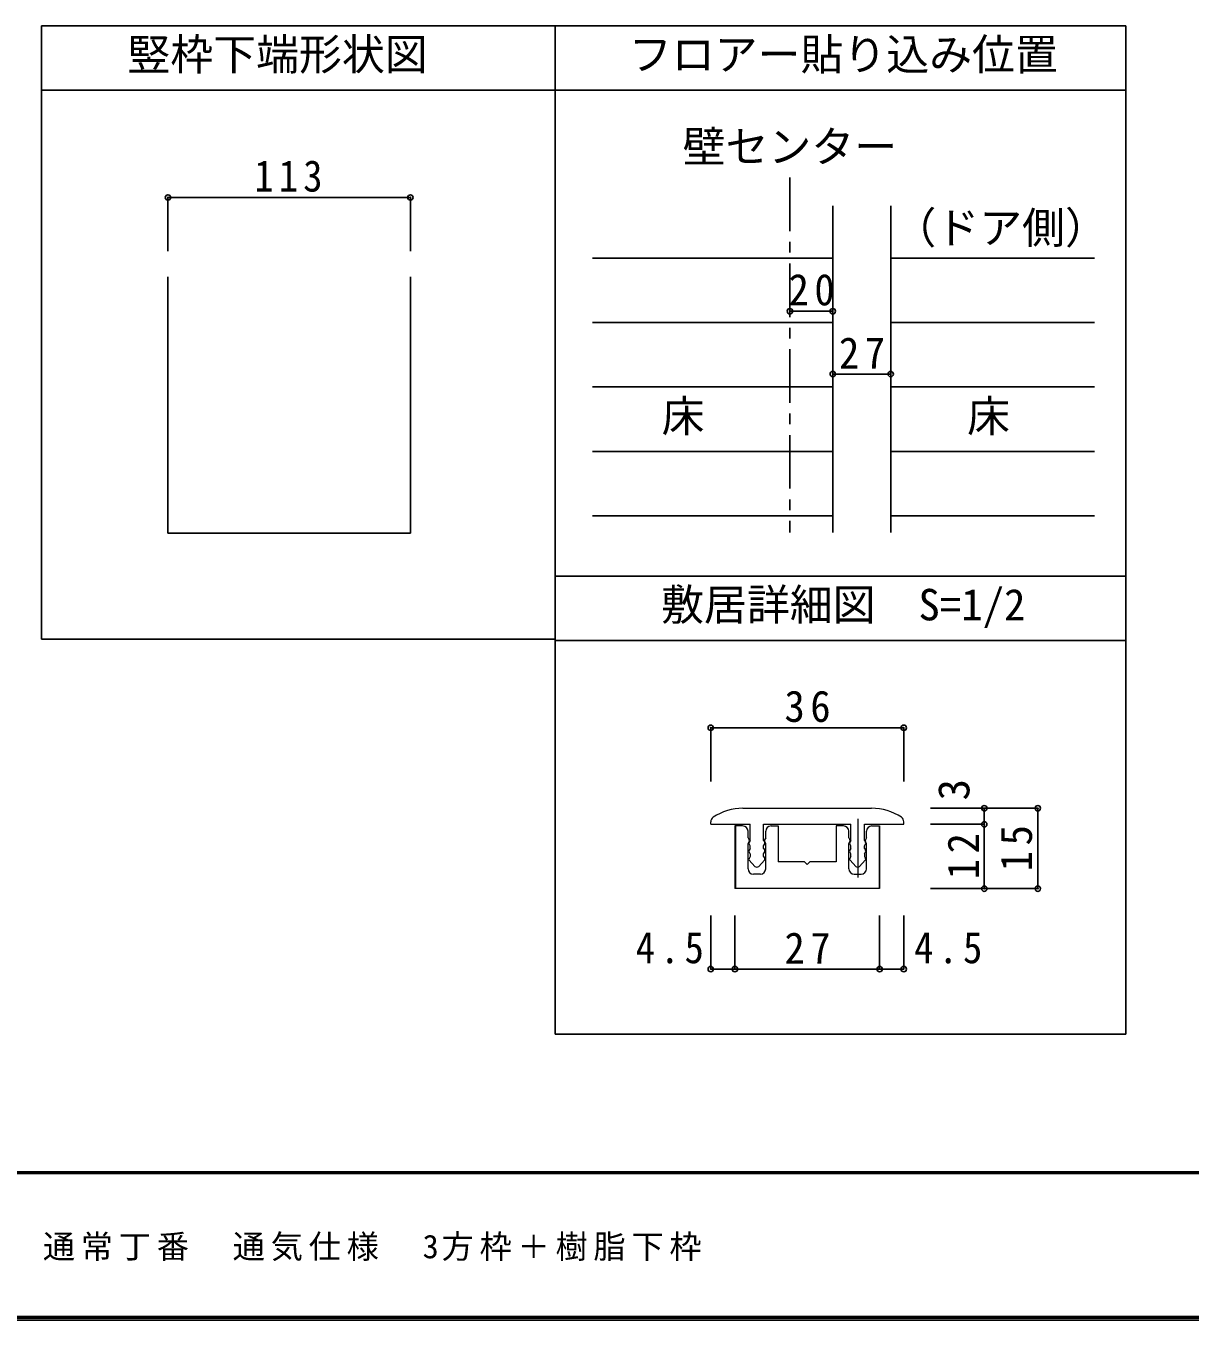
# Model space of a CAD drawing. Units: millimetres at full size, sheet at 1:5, with parts at other scales. Extents: x -973 to 977, y -718 to 696.
# Drawn here: x -546 to -3, y -701 to -98 of the extents above; entities that cross this region are included whole.
import ezdxf
from ezdxf.enums import TextEntityAlignment as Align

# ---------------------------------------------------------------- set-up
doc = ezdxf.new("R2010")
doc.units = ezdxf.units.MM
doc.header["$LTSCALE"] = 5
doc.header["$PDMODE"] = 32
doc.header["$PDSIZE"] = 2.5
doc.linetypes.add('CHAIN1', pattern=[8, 5, -1, 1, -1])
doc.linetypes.add('DASHED1', pattern=[1.8, 1.2, -0.6])
for name, color, linetype in [('0-1_通り芯', 4, 'DASHED1'), ('0-4_枠', 3, 'Continuous'), ('0-A_文字', 3, 'Continuous'), ('0-B_寸法', 7, 'Continuous'), ('0-D_', 4, 'Continuous'), ('1-B_寸法', 7, 'Continuous'), ('F-1_枠', 6, 'Continuous'), ('F-A_文字', 7, 'Continuous')]:
    doc.layers.add(name, color=color, linetype=linetype)
doc.layers.add('1-7_金物', color=7, linetype='Continuous', lineweight=18)
doc.styles.add('ＭＳ ゴシック', font='')
doc.styles.get('ＭＳ ゴシック').set_extended_font_data('MS Gothic')

msp = doc.modelspace()

# ---------------------------------------------------------------- linework, layer by layer
at = {"layer": '0-1_通り芯', "linetype": 'CHAIN1'}
msp.add_line((-189.925, -168.219), (-189.925, -333.683), dxfattribs=at)
at = {"layer": '0-4_枠'}
for p, q in [((-538.76, -97.5), (-538.76, -383.448)), ((-538.76, -97.5), (-318.76, -97.5)), ((-299.378, -97.5), (-299.378, -567.5)), ((-538.76, -127.5), (-318.76, -127.5)), ((-169.925, -181.42), (-169.925, -333.683)), ((-142.925, -181.42), (-142.925, -333.683)), ((-479.841, -214.432), (-479.841, -334.007)), ((-366.841, -214.432), (-366.841, -334.007)), ((-479.841, -334.007), (-366.841, -334.007)), ((-299.378, -383.448), (-538.76, -383.448))]:
    msp.add_line(p, q, dxfattribs=at)
at = {"layer": '0-A_文字'}
for p, q in [((-318.76, -97.5), (-33.347, -97.5)), ((-33.347, -97.5), (-33.347, -567.5)), ((-318.76, -127.5), (-33.347, -127.5)), ((-299.378, -354.026), (-33.347, -354.026)), ((-299.378, -384.026), (-33.347, -384.026)), ((-299.378, -567.5), (-33.347, -567.5))]:
    msp.add_line(p, q, dxfattribs=at)
at = {"layer": '0-B_寸法', "color": 4}
for p, q in [((-479.841, -177.5), (-366.841, -177.5)), ((-479.841, -177.5), (-479.841, -202.5)), ((-366.841, -177.5), (-366.841, -202.5)), ((-189.925, -230.51), (-169.925, -230.51)), ((-169.925, -259.808), (-142.925, -259.808))]:
    msp.add_line(p, q, dxfattribs=at)
at = {"layer": '0-B_寸法'}
for p in [(-479.841, -177.5), (-366.841, -177.5), (-189.925, -230.51), (-169.925, -230.51), (-169.925, -259.808), (-142.925, -259.808)]:
    msp.add_point(p, dxfattribs=at)
at = {"layer": '0-D_'}
for p, q in [((-169.925, -205.834), (-281.925, -205.834)), ((-142.925, -205.834), (-47.886, -205.834)), ((-169.925, -235.834), (-281.925, -235.834)), ((-142.925, -235.834), (-47.886, -235.834)), ((-169.925, -265.834), (-281.925, -265.834)), ((-142.925, -265.834), (-47.886, -265.834)), ((-169.925, -295.834), (-281.925, -295.834)), ((-142.925, -295.834), (-47.886, -295.834)), ((-169.925, -325.834), (-281.925, -325.834)), ((-142.925, -325.834), (-47.886, -325.834))]:
    msp.add_line(p, q, dxfattribs=at)
at = {"layer": '1-7_金物'}
for p, q in [((-211.826, -462.203), (-151.826, -462.203)), ((-226.826, -469.703), (-226.826, -468.495)), ((-226.826, -469.703), (-208.451, -469.703)), ((-215.576, -470.453), (-215.576, -499.703)), ((-211.951, -470.453), (-215.576, -470.453)), ((-215.326, -470.453), (-215.326, -499.703)), ((-208.451, -477.203), (-208.451, -469.703)), ((-202.201, -469.703), (-161.451, -469.703)), ((-202.201, -477.203), (-202.201, -469.703)), ((-198.701, -470.453), (-195.326, -470.453)), ((-195.326, -470.453), (-195.326, -487.203)), ((-168.326, -470.453), (-168.326, -487.203)), ((-164.951, -470.453), (-168.326, -470.453)), ((-161.451, -477.203), (-161.451, -469.703)), ((-155.201, -469.703), (-136.826, -469.703)), ((-155.201, -477.203), (-155.201, -469.703)), ((-148.326, -470.453), (-148.326, -499.703)), ((-136.826, -469.703), (-136.826, -468.495)), ((-209.451, -476.078), (-209.451, -472.953)), ((-209.451, -476.078), (-208.933, -476.942)), ((-201.201, -476.078), (-201.72, -476.942)), ((-201.201, -476.078), (-201.201, -472.953)), ((-162.451, -476.078), (-162.451, -472.953)), ((-162.451, -476.078), (-161.933, -476.942)), ((-154.201, -476.078), (-154.72, -476.942)), ((-154.201, -476.078), (-154.201, -472.953)), ((-209.451, -478.578), (-208.933, -477.714)), ((-209.451, -490.453), (-209.451, -478.578)), ((-208.451, -477.203), (-208.97, -478.067)), ((-208.451, -479.703), (-208.97, -478.839)), ((-208.451, -480.953), (-208.97, -481.817)), ((-208.451, -483.453), (-208.97, -482.589)), ((-208.451, -480.953), (-208.451, -479.703)), ((-202.201, -477.203), (-201.683, -478.067)), ((-202.201, -480.953), (-201.683, -481.817)), ((-202.201, -483.453), (-201.683, -482.589)), ((-201.201, -478.578), (-201.72, -477.714)), ((-201.201, -490.453), (-201.201, -478.578)), ((-162.451, -478.578), (-161.933, -477.714)), ((-162.451, -490.453), (-162.451, -478.578)), ((-161.451, -477.203), (-161.97, -478.067)), ((-161.451, -480.953), (-161.97, -481.817)), ((-161.451, -483.453), (-161.97, -482.589)), ((-155.201, -477.203), (-154.683, -478.067)), ((-155.201, -479.703), (-154.683, -478.839)), ((-155.201, -480.953), (-155.201, -479.703)), ((-155.201, -480.953), (-154.683, -481.817)), ((-155.201, -483.453), (-154.683, -482.589)), ((-154.201, -478.578), (-154.72, -477.714)), ((-154.201, -490.453), (-154.201, -478.578)), ((-208.451, -484.703), (-208.97, -485.567)), ((-206.243, -489.303), (-208.876, -486.463)), ((-208.451, -483.453), (-208.451, -484.703)), ((-204.41, -489.303), (-201.776, -486.463)), ((-202.201, -484.703), (-202.201, -483.453)), ((-202.201, -484.703), (-201.683, -485.567)), ((-183.076, -487.203), (-195.326, -487.203)), ((-181.826, -488.453), (-183.076, -487.203)), ((-181.826, -488.453), (-180.576, -487.203)), ((-168.326, -487.203), (-180.576, -487.203)), ((-161.451, -484.703), (-161.97, -485.567)), ((-159.243, -489.303), (-161.876, -486.463)), ((-161.451, -484.703), (-161.451, -483.453)), ((-157.41, -489.303), (-154.777, -486.463)), ((-155.201, -483.453), (-155.201, -484.703)), ((-155.201, -484.703), (-154.683, -485.567)), ((-203.701, -492.953), (-206.951, -492.953)), ((-159.951, -492.953), (-156.701, -492.953))]:
    msp.add_line(p, q, dxfattribs=at)
at = {"layer": '1-7_金物', "color": 4}
msp.add_line((-158.326, -467.203), (-158.326, -494.556), dxfattribs=at)
at = {"layer": '1-7_金物'}
for points in [[(-151.701, -470.453), (-148.076, -470.453), (-148.076, -499.703), (-215.576, -499.703)], [(-202.201, -480.953), (-202.201, -479.703), (-201.683, -478.839)], [(-161.451, -480.953), (-161.451, -479.703), (-161.97, -478.839)]]:
    msp.add_lwpolyline(points, dxfattribs=at)
for centre, radius, start, end in [((-211.826, -487.203), 25, 90, 123.74899), ((-151.826, -487.203), 25, 56.25101, 90), ((-224.326, -468.495), 2.5, 123.74899, 180), ((-211.951, -472.953), 2.5, 0, 90), ((-198.701, -472.953), 2.5, 90, 180), ((-164.951, -472.953), 2.5, 0, 90), ((-151.701, -472.953), 2.5, 90, 180), ((-139.326, -468.495), 2.5, 0, 56.25101), ((-208.326, -478.453), 0.75, 149.05365, 210.94635), ((-208.326, -482.203), 0.75, 149.05365, 210.94635), ((-209.576, -477.328), 0.75, 329.05368, 30.94635), ((-201.076, -477.328), 0.75, 149.05365, 210.94632), ((-202.326, -478.453), 0.75, 329.05365, 30.94632), ((-202.326, -482.203), 0.75, 329.05365, 30.94632), ((-161.326, -478.453), 0.75, 149.05366, 210.94634), ((-161.326, -482.203), 0.75, 149.05366, 210.94634), ((-162.576, -477.328), 0.75, 329.05368, 30.94635), ((-154.076, -477.328), 0.75, 149.05365, 210.94632), ((-155.326, -478.453), 0.75, 329.05365, 30.94635), ((-155.326, -482.203), 0.75, 329.05365, 30.94635), ((-208.326, -485.953), 0.75, 149.05362, 222.83826), ((-202.326, -485.953), 0.75, 317.16174, 30.94632), ((-161.326, -485.953), 0.75, 149.0537, 222.83827), ((-155.326, -485.953), 0.75, 317.16174, 30.94638), ((-206.951, -490.453), 2.5, 180, 270), ((-205.326, -488.453), 1.25, 222.83826, 317.16174), ((-203.701, -490.453), 2.5, 270, 0), ((-159.951, -490.453), 2.5, 180, 270), ((-158.326, -488.453), 1.25, 222.83827, 317.16174), ((-156.701, -490.453), 2.5, 270, 0)]:
    msp.add_arc(centre, radius, start, end, dxfattribs=at)
at = {"layer": '1-B_寸法', "color": 4}
for p, q in [((-226.826, -424.703), (-136.826, -424.703)), ((-226.826, -424.703), (-226.826, -449.703)), ((-136.826, -424.703), (-136.826, -449.703)), ((-74.326, -462.203), (-124.326, -462.203)), ((-99.326, -469.703), (-99.326, -462.203)), ((-74.326, -499.703), (-74.326, -462.203)), ((-99.326, -469.703), (-124.326, -469.703)), ((-99.326, -499.703), (-99.326, -469.703)), ((-74.326, -499.703), (-124.326, -499.703)), ((-226.826, -537.203), (-226.826, -512.203)), ((-215.576, -537.203), (-215.576, -512.203)), ((-148.076, -537.203), (-148.076, -512.203)), ((-136.826, -537.203), (-136.826, -512.203)), ((-226.826, -537.203), (-215.576, -537.203)), ((-215.576, -537.203), (-148.076, -537.203)), ((-148.076, -537.203), (-136.826, -537.203))]:
    msp.add_line(p, q, dxfattribs=at)
at = {"layer": '1-B_寸法'}
for p in [(-226.826, -424.703), (-136.826, -424.703), (-99.326, -462.203), (-74.326, -462.203), (-99.326, -469.703), (-99.326, -499.703), (-74.326, -499.703), (-226.826, -537.203), (-215.576, -537.203), (-148.076, -537.203), (-136.826, -537.203)]:
    msp.add_point(p, dxfattribs=at)
at = {"layer": 'F-1_枠'}
for p, q in [((976.653, -631.667), (-973.347, -631.667)), ((976.653, -632.5), (-973.347, -632.5)), ((976.653, -699.167), (-973.347, -699.167)), ((976.653, -700), (-973.347, -700)), ((976.653, -700.833), (-973.347, -700.833))]:
    msp.add_line(p, q, dxfattribs=at)

# ---------------------------------------------------------------- texts
at = {"layer": '0-4_枠', "color": 7, "style": 'ＭＳ ゴシック'}
msp.add_text('竪枠下端形状図', height=14.66, dxfattribs=at).set_placement((-498.76, -122.5), align=Align.BOTTOM_LEFT)
at = {"layer": '0-A_文字', "color": 7, "style": 'ＭＳ ゴシック'}
for s, p in [('フロアー貼り込み位置', (-264.967, -122.5)), ('壁センター', (-239.925, -165.502)), ('（ドア側）', (-141.66, -203.313)), ('床', (-249.703, -291.149)), ('床', (-107.33, -291.149)), ('敷居詳細図\u3000S=1/2', (-249.967, -379.026))]:
    msp.add_text(s, height=14.66, dxfattribs=at).set_placement(p, align=Align.BOTTOM_LEFT)
at = {"layer": '0-B_寸法', "char_height": 14.66, "attachment_point": 7, "style": 'ＭＳ ゴシック'}
for s, insert in [('\\T1.27;\\W0.9;113', (-439.591, -175)), ('\\T1.27;\\W0.95;20', (-190.55, -228.01)), ('\\T1.27;\\W0.95;27', (-167.05, -257.308))]:
    msp.add_mtext(s, dxfattribs=dict(at, insert=insert))
at = {"layer": '1-B_寸法', "style": 'ＭＳ ゴシック'}
msp.add_text('3', height=14.66, rotation=90, dxfattribs=at).set_placement((-101.826, -458.57), align=Align.BOTTOM_LEFT)
at = {"layer": '1-B_寸法', "char_height": 14.66, "attachment_point": 7, "style": 'ＭＳ ゴシック'}
for s, insert in [('\\T1.27;\\W0.95;36', (-192.451, -422.203)), ('\\T1.27;\\W0.9;4.5', (-261.809, -534.703)), ('\\T1.27;\\W0.95;27', (-192.451, -534.703)), ('\\T1.27;\\W0.9;4.5', (-132.005, -534.703))]:
    msp.add_mtext(s, dxfattribs=dict(at, insert=insert))
at = {"layer": '1-B_寸法', "char_height": 14.66, "attachment_point": 7, "rotation": 90, "style": 'ＭＳ ゴシック'}
for s, insert in [('\\T1.27;\\W0.95;12', (-101.826, -495.328)), ('\\T1.27;\\W0.95;15', (-76.826, -491.578))]:
    msp.add_mtext(s, dxfattribs=dict(at, insert=insert))
at = {"layer": 'F-A_文字', "insert": (-847.938, -673.333), "char_height": 11, "attachment_point": 7, "style": 'ＭＳ ゴシック'}
msp.add_mtext('\\T1.18;ドレタス\u3000H24シングルドア\u3000調整枠\u3000通常丁番\u3000通気仕様\u30003方枠＋樹脂下枠', dxfattribs=at)

doc.saveas('drawing.dxf')
